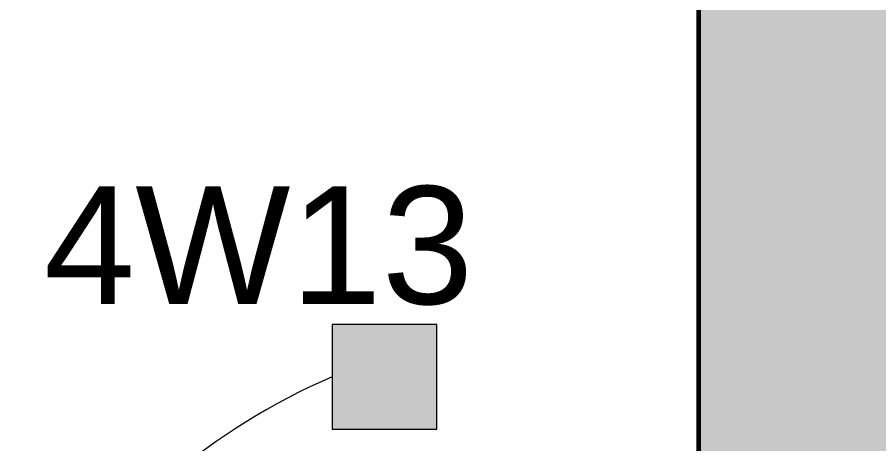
# Model space of a CAD drawing. Header units: millimetres. Extents: x -11245 to 8231, y -22520 to -3800.
# Drawn here: x -36 to 788, y -9083 to -8676 of the extents above; entities that cross this region are included whole.
import ezdxf

# ---------------------------------------------------------------- set-up
doc = ezdxf.new("R2010")
doc.units = ezdxf.units.MM
for name, color, linetype, lineweight in [('A-DETL-GENF', 92, 'Continuous', 9), ('A-DETL-THIN', 151, 'Continuous', 9), ('A-WALL', 113, 'Continuous', 25), ('A-WALL-PATT', 111, 'Continuous', 25), ('G-ANNO-TEXT', 231, 'Continuous', 9)]:
    doc.layers.add(name, color=color, linetype=linetype, lineweight=lineweight)
doc.styles.add('Arial_1', font='arial.ttf', dxfattribs={"height": 112.5})

msp = doc.modelspace()

# ---------------------------------------------------------------- hatches: boundary and pattern name
at = {"layer": 'A-DETL-GENF'}
h = msp.add_hatch(color=133, dxfattribs=at)
h.paths.add_polyline_path([(5125.38, -15879.651), (5125.38, -15779.651), (5025.38, -15779.651), (5025.38, -15879.651)])
h.paths.add_polyline_path([(5025.38, -15212.984), (5125.38, -15212.984), (5125.38, -15112.984), (5025.38, -15112.984)])
h.paths.add_polyline_path([(5125.38, -14546.317), (5125.38, -14446.317), (5025.38, -14446.317), (5025.38, -14546.317)])
h.paths.add_polyline_path([(5025.38, -13879.651), (5125.38, -13879.651), (5125.38, -13779.651), (5025.38, -13779.651)])
h.paths.add_polyline_path([(6925.38, -12699.651), (7025.38, -12699.651), (7025.38, -12599.651), (6925.38, -12599.651)])
h.paths.add_polyline_path([(5562.047, -12699.651), (5662.047, -12699.651), (5662.047, -12599.651), (5562.047, -12599.651)])
h.paths.add_polyline_path([(4298.713, -12699.651), (4298.713, -12599.651), (4198.713, -12599.651), (4198.713, -12699.651)])
h.paths.add_polyline_path([(2835.38, -12699.651), (2935.38, -12699.651), (2935.38, -12599.651), (2835.38, -12599.651)])
h.paths.add_polyline_path([(1465.38, -12699.651), (1465.38, -12599.651), (1365.38, -12599.651), (1365.38, -12699.651)])
h.paths.add_polyline_path([(-34.62, -12699.651), (-34.62, -12599.651), (-134.62, -12599.651), (-134.62, -12699.651)])
h.paths.add_polyline_path([(-1534.62, -12699.651), (-1534.62, -12599.651), (-1634.62, -12599.651), (-1634.62, -12699.651)])
h.paths.add_polyline_path([(7025.38, -11439.651), (7025.38, -11339.651), (6925.38, -11339.651), (6925.38, -11439.651)])
h.paths.add_polyline_path([(365.38, -11369.651), (365.38, -11269.651), (265.38, -11269.651), (265.38, -11369.651)])
h.paths.add_polyline_path([(-1434.62, -11369.651), (-1434.62, -11269.651), (-1534.62, -11269.651), (-1534.62, -11369.651)])
h.paths.add_polyline_path([(3345.38, -11019.651), (3345.38, -10919.651), (3245.38, -10919.651), (3245.38, -11019.651)])
h.paths.add_polyline_path([(2345.38, -11019.651), (2345.38, -10919.651), (2245.38, -10919.651), (2245.38, -11019.651)])
h.paths.add_polyline_path([(1245.38, -11019.651), (1345.38, -11019.651), (1345.38, -10919.651), (1245.38, -10919.651)])
h.paths.add_polyline_path([(365.38, -10219.651), (365.38, -10119.651), (265.38, -10119.651), (265.38, -10219.651)])
h.paths.add_polyline_path([(-1434.62, -10219.651), (-1434.62, -10119.651), (-1534.62, -10119.651), (-1534.62, -10219.651), (-1521.115, -10219.651)])
h.paths.add_polyline_path([(7025.38, -10179.651), (7025.38, -10079.651), (6925.38, -10079.651), (6925.38, -10179.651)])
h.paths.add_polyline_path([(265.38, -9069.651), (365.38, -9069.651), (365.38, -8969.651), (265.38, -8969.651), (265.38, -9048.468)])
h.paths.add_polyline_path([(-1534.62, -9069.651), (-1434.62, -9069.651), (-1434.62, -8969.651), (-1534.62, -8969.651)])
h.paths.add_polyline_path([(7025.38, -8919.651), (7025.38, -8819.651), (6925.38, -8819.651), (6925.38, -8919.651)])
h.paths.add_polyline_path([(5662.047, -8919.651), (5662.047, -8819.651), (5562.047, -8819.651), (5562.047, -8919.651)])
h.paths.add_polyline_path([(4298.713, -8919.651), (4298.713, -8819.651), (4198.713, -8819.651), (4198.713, -8919.651)])
h.paths.add_polyline_path([(3245.38, -8919.651), (3345.38, -8919.651), (3345.38, -8819.651), (3245.38, -8819.651)])
h.paths.add_polyline_path([(2345.38, -8919.651), (2345.38, -8819.651), (2245.38, -8819.651), (2245.38, -8919.651), (2274.37, -8919.651)])
h.paths.add_polyline_path([(1245.38, -8919.651), (1345.38, -8919.651), (1345.38, -8819.651), (1245.38, -8819.651), (1245.38, -8858.754)])
at = {"layer": 'A-WALL-PATT'}
h = msp.add_hatch(color=256, dxfattribs=at)
h.paths.add_polyline_path([(795.38, -11969.651), (795.38, -11067.011), (615.38, -11067.011), (615.38, -11969.651)])
h.paths.add_polyline_path([(795.38, -9441.2), (795.38, -8369.651), (615.38, -8369.651), (615.38, -9441.2)])

# ---------------------------------------------------------------- linework, layer by layer
at = {"layer": 'A-DETL-THIN'}
for p, q in [((365.38, -8969.651), (265.38, -8969.651)), ((265.38, -8969.651), (265.38, -9069.651)), ((365.38, -9069.651), (365.38, -8969.651)), ((265.38, -9069.651), (365.38, -9069.651))]:
    msp.add_line(p, q, dxfattribs=at)
msp.add_arc((512.719, -9594.651), 625.941, 113.275196, 246.724804, dxfattribs=at)
at = {"layer": 'A-WALL', "lineweight": 60}
msp.add_line((615.38, -8369.651), (615.38, -11969.651), dxfattribs=at)

# ---------------------------------------------------------------- texts
at = {"layer": 'G-ANNO-TEXT', "color": 33, "insert": (-10.299, -8837.577), "char_height": 112.5, "width": 517.08844, "attachment_point": 1, "style": 'Arial_1'}
msp.add_mtext('4W13', dxfattribs=at)

doc.saveas('drawing.dxf')
